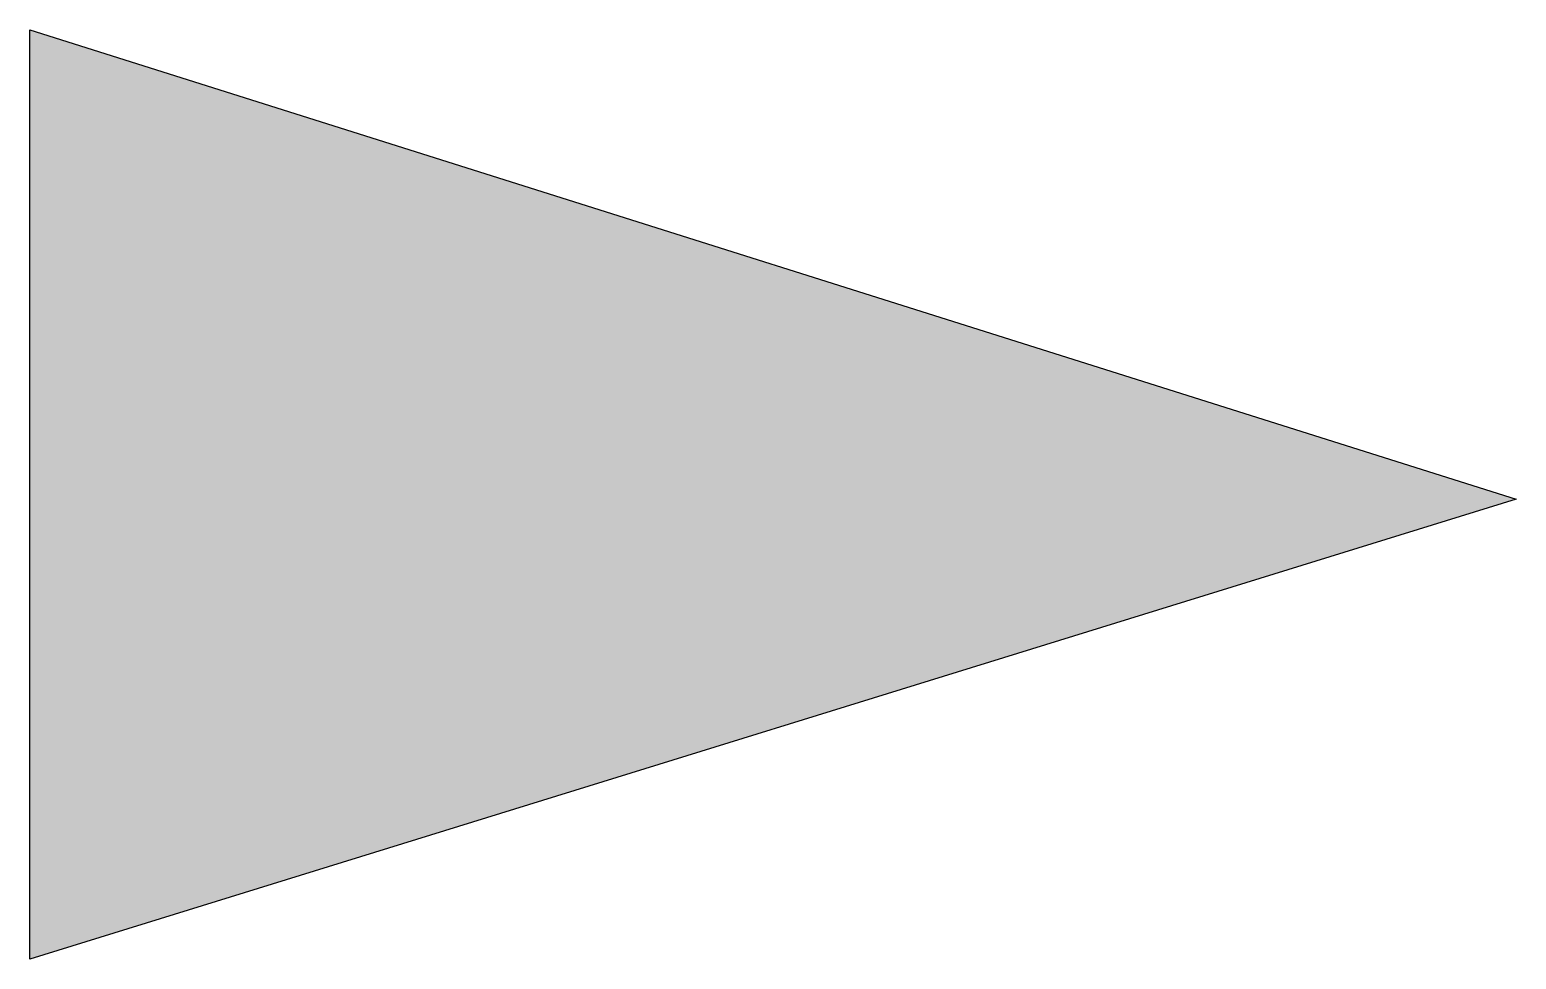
# Model space of a CAD drawing. Header units: millimetres. Extents: x -60 to 60, y -37 to 38.
import ezdxf

# ---------------------------------------------------------------- set-up
doc = ezdxf.new("R2010")
doc.units = ezdxf.units.MM

msp = doc.modelspace()

# ---------------------------------------------------------------- hatches: boundary and pattern name
at = {"linetype": 'ByBlock', "lineweight": -2}
msp.add_hatch(color=0, dxfattribs=at).paths.add_polyline_path([(-60, 37.69), (-60, -37.31), (60, -0.19)])

# ---------------------------------------------------------------- linework, layer by layer
at = {"color": 0, "linetype": 'ByBlock', "lineweight": -2}
msp.add_lwpolyline([(60, -0.19), (-60, -37.31), (-60, 37.69), (60, -0.19)], dxfattribs=at)

doc.saveas('drawing.dxf')
